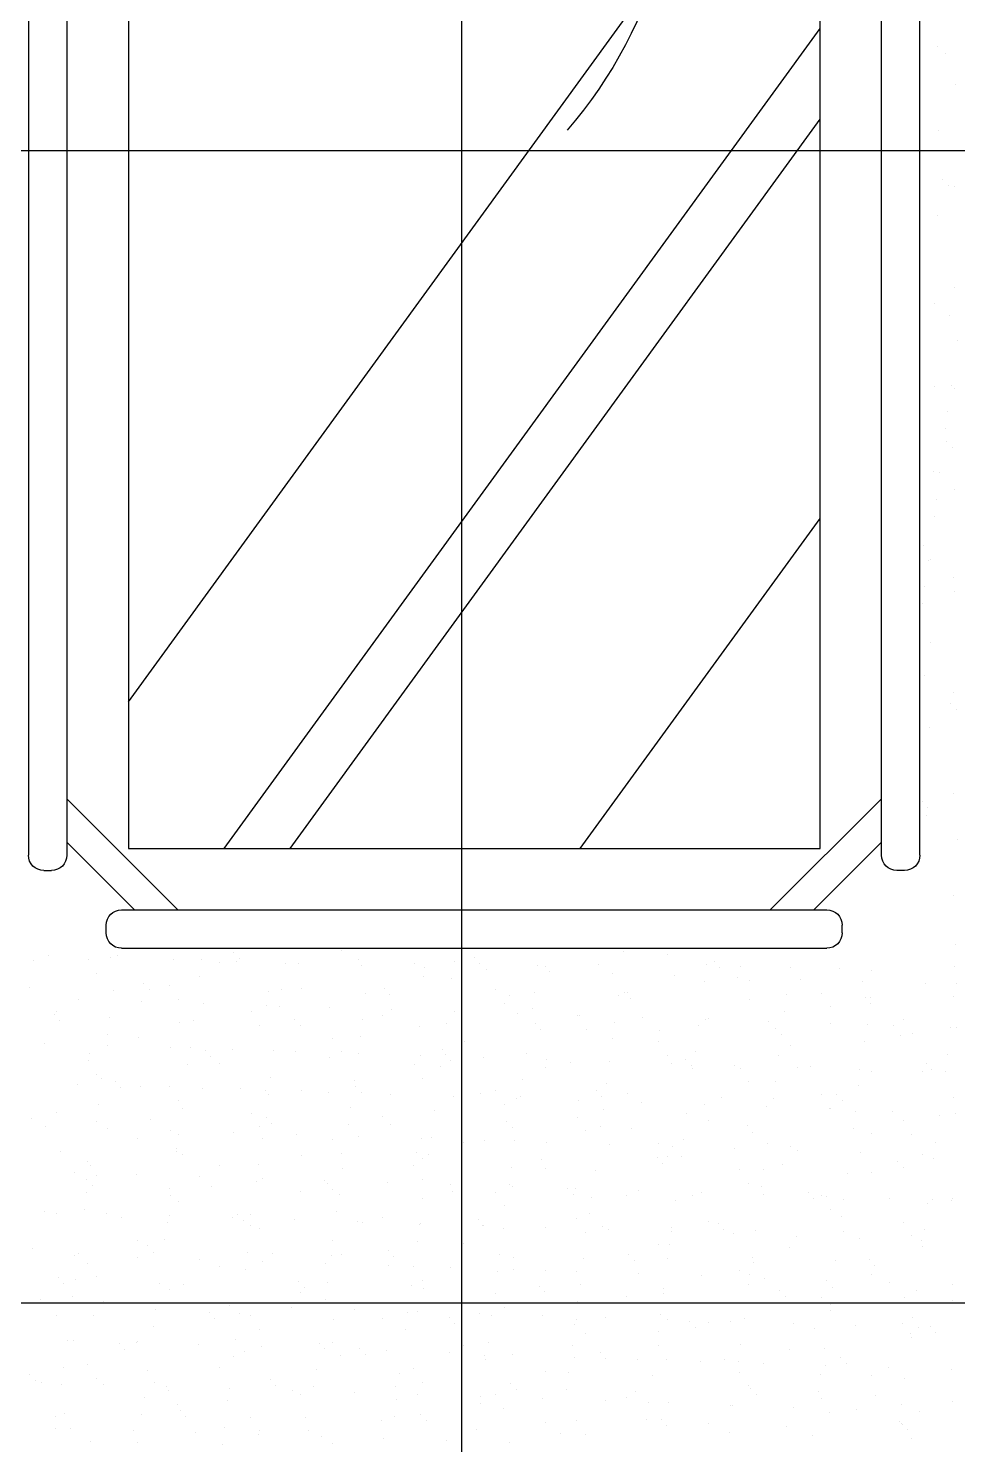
# Model space of a CAD drawing. Header units: millimetres. Extents: x 1203 to 40067, y 460 to 24960.
# Drawn here: x 17491 to 18216, y 14250 to 15356 of the extents above; entities that cross this region are included whole.
import ezdxf

# ---------------------------------------------------------------- set-up
doc = ezdxf.new("R2010")
doc.units = ezdxf.units.MM
for name, color, linetype in [('DOTE', 1, 'Continuous'), ('JJ', 252, 'Continuous'), ('LVTRY', 6, 'Continuous'), ('SPACE', 3, 'Continuous')]:
    doc.layers.add(name, color=color, linetype=linetype)
doc.styles.add('DIM_FONT', font='SIMPLEX.shx', dxfattribs={"width": 0.8})

# ---------------------------------------------------------------- blocks, each defined once
blk = doc.blocks.new('_C0FZY')
at = {"layer": 'JJ', "color": 8}
for p, q in [((1042.3, -1473.3), (1042.3, -382.7)), ((1072.3, -1473.3), (1072.3, -382.7)), ((1708.3, -382.7), (1708.3, -1473.3)), ((1738.3, -382.7), (1738.3, -1473.3)), ((1120.3, -1468), (1120.3, -388)), ((1660.3, -388), (1660.3, -1468)), ((1660.3, -1353.7), (1120.3, -610.3)), ((1585.4, -1468), (1120.3, -827.7)), ((1022.3, -847.1), (1022.3, -847.1)), ((1028.3, -842.2), (1028.3, -842.2)), ((1014.9, -871.7), (1014.9, -871.7)), ((1533.9, -1468), (1120.3, -898.6)), ((1028, -907.2), (1028, -907.2)), ((1015.1, -950.8), (1015.1, -950.8)), ((1020.1, -950.2), (1020.1, -950.2)), ((1024.4, -945.5), (1024.4, -945.5)), ((1028.8, -973.7), (1028.8, -973.7)), ((1015.2, -1029.9), (1015.2, -1029.9)), ((1031.3, -1042.3), (1031.3, -1042.3)), ((1019.2, -1051.9), (1019.2, -1051.9)), ((1013.3, -1071.7), (1013.3, -1071.7)), ((1015.4, -1109), (1015.4, -1109)), ((1017.9, -1106.2), (1017.9, -1106.2)), ((1031, -1107.2), (1031, -1107.2)), ((1020.6, -1126.9), (1020.6, -1126.9)), ((1022.3, -1140.1), (1022.3, -1140.1)), ((1017, -1155), (1017, -1155)), ((1021.3, -1150.3), (1021.3, -1150.3)), ((1026.9, -1174.6), (1026.9, -1174.6)), ((1031.9, -1173.7), (1031.9, -1173.7)), ((1015.5, -1188.1), (1015.5, -1188.1)), ((1029.6, -1195.2), (1029.6, -1195.2)), ((1031.3, -1208.5), (1031.3, -1208.5)), ((1307.5, -1468), (1120.3, -1210.3)), ((1039.3, -1231.4), (1039.3, -1231.4)), ((1034.3, -1242.3), (1034.3, -1242.3)), ((1035.9, -1243), (1035.9, -1243)), ((1016.1, -1256.6), (1016.1, -1256.6)), ((1015.6, -1267.2), (1015.6, -1267.2)), ((1038.6, -1263.6), (1038.6, -1263.6)), ((1040.3, -1276.8), (1040.3, -1276.8)), ((1034, -1307.3), (1034, -1307.3)), ((1038.4, -1333), (1038.4, -1333)), ((1015.8, -1346.3), (1015.8, -1346.3)), ((1013.9, -1359.8), (1013.9, -1359.8)), ((1018.2, -1355.1), (1018.2, -1355.1)), ((1034.9, -1373.8), (1034.9, -1373.8)), ((1015.9, -1425.4), (1015.9, -1425.4)), ((1036.2, -1436.1), (1036.2, -1436.1)), ((1040.4, -1431.4), (1040.4, -1431.4)), ((1072.3, -1429.2), (1159.1, -1516)), ((1708.3, -1429.2), (1621.6, -1516)), ((1037.3, -1442.4), (1037.3, -1442.4)), ((1013, -1461.4), (1013, -1461.4)), ((1072.3, -1463.2), (1125.1, -1516)), ((1660.3, -1468), (1120.3, -1468)), ((1708.3, -1463.2), (1655.5, -1516)), ((1054.3, -1485.3), (1060.3, -1485.3)), ((1726.3, -1485.3), (1720.3, -1485.3)), ((1016.1, -1504.5), (1016.1, -1504.5)), ((1665.6, -1516), (1115, -1516)), ((1103, -1534), (1103, -1528)), ((1677.6, -1534), (1677.6, -1528)), ((1014.4, -1543.2), (1014.4, -1543.2)), ((1665.6, -1546), (1115, -1546)), ((1493.8, -1547.8), (1493.8, -1547.8)), ((1202.7, -1556.4), (1202.7, -1556.4)), ((1208.9, -1558.6), (1208.9, -1558.6)), ((1239.2, -1550.8), (1239.2, -1550.8)), ((1273.4, -1548.4), (1273.4, -1548.4)), ((1293, -1558.6), (1293, -1558.6)), ((1386.1, -1557.6), (1386.1, -1557.6)), ((1390.4, -1552.9), (1390.4, -1552.9)), ((1406, -1556.7), (1406, -1556.7)), ((1437, -1557.6), (1437, -1557.6)), ((1480.7, -1555.1), (1480.7, -1555.1)), ((1527.3, -1557.9), (1527.3, -1557.9)), ((1537.6, -1557.6), (1537.6, -1557.6)), ((1573.8, -1554.1), (1573.8, -1554.1)), ((1576.2, -1556.3), (1576.2, -1556.3)), ((1578.1, -1549.4), (1578.1, -1549.4)), ((1588.9, -1557.2), (1588.9, -1557.2)), ((1603, -1554.9), (1603, -1554.9)), ((1625.2, -1554.7), (1625.2, -1554.7)), ((1668.4, -1551.6), (1668.4, -1551.6)), ((1674.1, -1553.1), (1674.1, -1553.1)), ((1691.6, -1554.7), (1691.6, -1554.7)), ((1723, -1551.5), (1723, -1551.5)), ((1734.7, -1555.7), (1734.7, -1555.7)), ((1015, -1559.9), (1015, -1559.9)), ((1079.8, -1563.1), (1079.8, -1563.1)), ((1105.3, -1562.1), (1105.3, -1562.1)), ((1143.5, -1561.4), (1143.5, -1561.4)), ((1182.5, -1560.6), (1182.5, -1560.6)), ((1184.7, -1569.1), (1184.7, -1569.1)), ((1198.4, -1561.1), (1198.4, -1561.1)), ((1233.6, -1567.5), (1233.6, -1567.5)), ((1282.6, -1565.9), (1282.6, -1565.9)), ((1331.5, -1564.3), (1331.5, -1564.3)), ((1334.4, -1560.1), (1334.4, -1560.1)), ((1340.6, -1559.5), (1340.6, -1559.5)), ((1380.5, -1562.7), (1380.5, -1562.7)), ((1407.7, -1570), (1407.7, -1570)), ((1429.4, -1561.1), (1429.4, -1561.1)), ((1430.2, -1568.4), (1430.2, -1568.4)), ((1478.3, -1559.5), (1478.3, -1559.5)), ((1604.8, -1568.1), (1604.8, -1568.1)), ((1684.8, -1565.4), (1684.8, -1565.4)), ((1013.6, -1573.7), (1013.6, -1573.7)), ((1037.9, -1573.9), (1037.9, -1573.9)), ((1086.8, -1572.3), (1086.8, -1572.3)), ((1118.9, -1581.1), (1118.9, -1581.1)), ((1135.8, -1570.7), (1135.8, -1570.7)), ((1175.6, -1571.3), (1175.6, -1571.3)), ((1210.7, -1571.8), (1210.7, -1571.8)), ((1270.8, -1580.6), (1270.8, -1580.6)), ((1272.7, -1580.7), (1272.7, -1580.7)), ((1343.3, -1580.2), (1343.3, -1580.2)), ((1373.4, -1578.2), (1373.4, -1578.2)), ((1460.4, -1577.2), (1460.4, -1577.2)), ((1475, -1581), (1475, -1581)), ((1525.3, -1577.7), (1525.3, -1577.7)), ((1540.4, -1578.3), (1540.4, -1578.3)), ((1550.7, -1579.4), (1550.7, -1579.4)), ((1628, -1575.2), (1628, -1575.2)), ((1643.8, -1578.4), (1643.8, -1578.4)), ((1648.1, -1573.7), (1648.1, -1573.7)), ((1672, -1579.2), (1672, -1579.2)), ((1737.4, -1576.4), (1737.4, -1576.4)), ((1016.2, -1583.6), (1016.2, -1583.6)), ((1080.7, -1588.8), (1080.7, -1588.8)), ((1080.9, -1584.8), (1080.9, -1584.8)), ((1085, -1584.2), (1085, -1584.2)), ((1112, -1591.8), (1112, -1591.8)), ((1146.3, -1582), (1146.3, -1582)), ((1175.3, -1586.4), (1175.3, -1586.4)), ((1268.4, -1585.4), (1268.4, -1585.4)), ((1277.9, -1582.9), (1277.9, -1582.9)), ((1363, -1582.9), (1363, -1582.9)), ((1366.6, -1588.9), (1366.6, -1588.9)), ((1456.1, -1581.9), (1456.1, -1581.9)), ((1503.5, -1592.2), (1503.5, -1592.2)), ((1542.1, -1591.5), (1542.1, -1591.5)), ((1552.4, -1590.6), (1552.4, -1590.6)), ((1601.3, -1589), (1601.3, -1589)), ((1621.2, -1585.9), (1621.2, -1585.9)), ((1650.3, -1587.4), (1650.3, -1587.4)), ((1699.2, -1585.8), (1699.2, -1585.8)), ((1055.3, -1601.6), (1055.3, -1601.6)), ((1148, -1595.3), (1148, -1595.3)), ((1160.9, -1603.4), (1160.9, -1603.4)), ((1207.2, -1601.1), (1207.2, -1601.1)), ((1209.8, -1601.8), (1209.8, -1601.8)), ((1258.8, -1600.2), (1258.8, -1600.2)), ((1280.6, -1603.6), (1280.6, -1603.6)), ((1307.7, -1598.6), (1307.7, -1598.6)), ((1309.8, -1598.7), (1309.8, -1598.7)), ((1345.1, -1593.4), (1345.1, -1593.4)), ((1356.6, -1597), (1356.6, -1597)), ((1405.6, -1595.4), (1405.6, -1595.4)), ((1454.5, -1593.8), (1454.5, -1593.8)), ((1461.7, -1598.2), (1461.7, -1598.2)), ((1477.7, -1601.7), (1477.7, -1601.7)), ((1530.4, -1601.5), (1530.4, -1601.5)), ((1564.4, -1595.7), (1564.4, -1595.7)), ((1609.3, -1602.6), (1609.3, -1602.6)), ((1674.7, -1599.8), (1674.7, -1599.8)), ((1713.8, -1602.7), (1713.8, -1602.7)), ((1716.3, -1595.2), (1716.3, -1595.2)), ((1718.1, -1598), (1718.1, -1598)), ((1014.1, -1608.2), (1014.1, -1608.2)), ((1018.2, -1608.2), (1018.2, -1608.2)), ((1048.4, -1612.3), (1048.4, -1612.3)), ((1057.6, -1614.1), (1057.6, -1614.1)), ((1063, -1606.6), (1063, -1606.6)), ((1083.6, -1605.5), (1083.6, -1605.5)), ((1111.9, -1605), (1111.9, -1605)), ((1150.7, -1613.1), (1150.7, -1613.1)), ((1155, -1608.5), (1155, -1608.5)), ((1215.2, -1606.3), (1215.2, -1606.3)), ((1245.3, -1610.6), (1245.3, -1610.6)), ((1303, -1609.4), (1303, -1609.4)), ((1338.4, -1609.7), (1338.4, -1609.7)), ((1342.7, -1605), (1342.7, -1605)), ((1412.3, -1604.5), (1412.3, -1604.5)), ((1433, -1607.2), (1433, -1607.2)), ((1526.1, -1606.2), (1526.1, -1606.2)), ((1557.6, -1606.4), (1557.6, -1606.4)), ((1620.7, -1603.7), (1620.7, -1603.7)), ((1676.5, -1613), (1676.5, -1613)), ((1085.3, -1618.7), (1085.3, -1618.7)), ((1143.6, -1621.7), (1143.6, -1621.7)), ((1246.2, -1619.2), (1246.2, -1619.2)), ((1282.4, -1616.8), (1282.4, -1616.8)), ((1398.1, -1618.7), (1398.1, -1618.7)), ((1415, -1625.1), (1415, -1625.1)), ((1479.4, -1614.9), (1479.4, -1614.9)), ((1500.8, -1616.2), (1500.8, -1616.2)), ((1578.7, -1624.9), (1578.7, -1624.9)), ((1612, -1623.2), (1612, -1623.2)), ((1627.6, -1623.3), (1627.6, -1623.3)), ((1652.7, -1615.7), (1652.7, -1615.7)), ((1676.6, -1621.7), (1676.6, -1621.7)), ((1725.5, -1620.1), (1725.5, -1620.1)), ((1020.9, -1628.9), (1020.9, -1628.9)), ((1037.3, -1636.2), (1037.3, -1636.2)), ((1152.5, -1629.8), (1152.5, -1629.8)), ((1217.9, -1627), (1217.9, -1627)), ((1225, -1632.7), (1225, -1632.7)), ((1236.1, -1636.1), (1236.1, -1636.1)), ((1239.4, -1629.9), (1239.4, -1629.9)), ((1285, -1634.5), (1285, -1634.5)), ((1315.3, -1634.9), (1315.3, -1634.9)), ((1334, -1632.9), (1334, -1632.9)), ((1349.6, -1627.9), (1349.6, -1627.9)), ((1382.9, -1631.3), (1382.9, -1631.3)), ((1408.4, -1634), (1408.4, -1634)), ((1412.7, -1629.3), (1412.7, -1629.3)), ((1431.9, -1629.7), (1431.9, -1629.7)), ((1437.2, -1636.7), (1437.2, -1636.7)), ((1480.8, -1628.1), (1480.8, -1628.1)), ((1493.9, -1626.9), (1493.9, -1626.9)), ((1503, -1631.5), (1503, -1631.5)), ((1529.8, -1626.5), (1529.8, -1626.5)), ((1546.6, -1626), (1546.6, -1626)), ((1589.1, -1636.3), (1589.1, -1636.3)), ((1596.1, -1630.5), (1596.1, -1630.5)), ((1600.4, -1625.8), (1600.4, -1625.8)), ((1613.8, -1636.5), (1613.8, -1636.5)), ((1690.7, -1628), (1690.7, -1628)), ((1691.7, -1633.8), (1691.7, -1633.8)), ((1022.6, -1642.1), (1022.6, -1642.1)), ((1033, -1640.9), (1033, -1640.9)), ((1040.3, -1642.5), (1040.3, -1642.5)), ((1080, -1642.2), (1080, -1642.2)), ((1089.3, -1640.9), (1089.3, -1640.9)), ((1127.6, -1638.4), (1127.6, -1638.4)), ((1138.2, -1639.3), (1138.2, -1639.3)), ((1182.6, -1639.7), (1182.6, -1639.7)), ((1187.2, -1637.7), (1187.2, -1637.7)), ((1219.7, -1640.2), (1219.7, -1640.2)), ((1220.7, -1637.4), (1220.7, -1637.4)), ((1334.5, -1639.2), (1334.5, -1639.2)), ((1416.7, -1638.3), (1416.7, -1638.3)), ((1430.3, -1647.5), (1430.3, -1647.5)), ((1549.4, -1646.6), (1549.4, -1646.6)), ((1681, -1647.5), (1681, -1647.5)), ((1684.9, -1644.5), (1684.9, -1644.5)), ((1089.9, -1653.2), (1089.9, -1653.2)), ((1155.3, -1650.4), (1155.3, -1650.4)), ((1175.8, -1650.4), (1175.8, -1650.4)), ((1286.9, -1651.3), (1286.9, -1651.3)), ((1295, -1657), (1295, -1657)), ((1352.3, -1648.5), (1352.3, -1648.5)), ((1373.6, -1657.3), (1373.6, -1657.3)), ((1478.4, -1658.3), (1478.4, -1658.3)), ((1482.7, -1653.6), (1482.7, -1653.6)), ((1484, -1649.4), (1484, -1649.4)), ((1504.3, -1658.7), (1504.3, -1658.7)), ((1525.5, -1656.8), (1525.5, -1656.8)), ((1553.3, -1657.1), (1553.3, -1657.1)), ((1573, -1655.8), (1573, -1655.8)), ((1602.2, -1655.5), (1602.2, -1655.5)), ((1628.1, -1654.3), (1628.1, -1654.3)), ((1651.1, -1653.9), (1651.1, -1653.9)), ((1666.1, -1654.8), (1666.1, -1654.8)), ((1670.4, -1650.1), (1670.4, -1650.1)), ((1700.1, -1652.3), (1700.1, -1652.3)), ((1016.4, -1662.7), (1016.4, -1662.7)), ((1103, -1665.2), (1103, -1665.2)), ((1107.3, -1660.5), (1107.3, -1660.5)), ((1119, -1660.2), (1119, -1660.2)), ((1157, -1663.6), (1157, -1663.6)), ((1161.7, -1669.9), (1161.7, -1669.9)), ((1197.6, -1662.7), (1197.6, -1662.7)), ((1210.7, -1668.3), (1210.7, -1668.3)), ((1259.6, -1666.7), (1259.6, -1666.7)), ((1270.9, -1659.7), (1270.9, -1659.7)), ((1290.7, -1661.7), (1290.7, -1661.7)), ((1308.5, -1665.1), (1308.5, -1665.1)), ((1354.1, -1661.8), (1354.1, -1661.8)), ((1357.5, -1663.5), (1357.5, -1663.5)), ((1366.7, -1668), (1366.7, -1668)), ((1385.3, -1659.2), (1385.3, -1659.2)), ((1406.4, -1661.9), (1406.4, -1661.9)), ((1455.4, -1660.3), (1455.4, -1660.3)), ((1551.1, -1659.9), (1551.1, -1659.9)), ((1621.3, -1665), (1621.3, -1665)), ((1683.7, -1668.2), (1683.7, -1668.2)), ((1014.9, -1674.7), (1014.9, -1674.7)), ((1027.2, -1676.6), (1027.2, -1676.6)), ((1055.4, -1680.7), (1055.4, -1680.7)), ((1063.8, -1673.1), (1063.8, -1673.1)), ((1092.6, -1673.8), (1092.6, -1673.8)), ((1112.2, -1670.9), (1112.2, -1670.9)), ((1112.8, -1671.5), (1112.8, -1671.5)), ((1207.3, -1680.2), (1207.3, -1680.2)), ((1224.2, -1674.7), (1224.2, -1674.7)), ((1289.6, -1672), (1289.6, -1672)), ((1310, -1677.8), (1310, -1677.8)), ((1421.3, -1672.8), (1421.3, -1672.8)), ((1461.9, -1677.3), (1461.9, -1677.3)), ((1486.7, -1670.1), (1486.7, -1670.1)), ((1552.7, -1677.9), (1552.7, -1677.9)), ((1564.5, -1674.8), (1564.5, -1674.8)), ((1618.3, -1671), (1618.3, -1671)), ((1643, -1680.1), (1643, -1680.1)), ((1716.4, -1674.3), (1716.4, -1674.3)), ((1736.1, -1679.1), (1736.1, -1679.1)), ((1048.6, -1691.4), (1048.6, -1691.4)), ((1079.9, -1690.5), (1079.9, -1690.5)), ((1094.3, -1687.1), (1094.3, -1687.1)), ((1173, -1689.5), (1173, -1689.5)), ((1177.3, -1684.8), (1177.3, -1684.8)), ((1267.6, -1687), (1267.6, -1687)), ((1291.4, -1685.2), (1291.4, -1685.2)), ((1303.1, -1688.5), (1303.1, -1688.5)), ((1360.7, -1686), (1360.7, -1686)), ((1365, -1681.3), (1365, -1681.3)), ((1455.3, -1683.5), (1455.3, -1683.5)), ((1488.4, -1683.3), (1488.4, -1683.3)), ((1529.4, -1691.4), (1529.4, -1691.4)), ((1548.4, -1682.5), (1548.4, -1682.5)), ((1557.7, -1685.5), (1557.7, -1685.5)), ((1578.4, -1689.8), (1578.4, -1689.8)), ((1621, -1691.6), (1621, -1691.6)), ((1627.3, -1688.2), (1627.3, -1688.2)), ((1676.3, -1686.6), (1676.3, -1686.6)), ((1685.5, -1681.4), (1685.5, -1681.4)), ((1725.2, -1685), (1725.2, -1685)), ((1029.9, -1697.3), (1029.9, -1697.3)), ((1143.7, -1700.8), (1143.7, -1700.8)), ((1161.5, -1698.1), (1161.5, -1698.1)), ((1186.9, -1702.6), (1186.9, -1702.6)), ((1226.9, -1695.4), (1226.9, -1695.4)), ((1235.8, -1701), (1235.8, -1701)), ((1246.4, -1698.3), (1246.4, -1698.3)), ((1284.7, -1699.4), (1284.7, -1699.4)), ((1333.7, -1697.8), (1333.7, -1697.8)), ((1358.6, -1696.3), (1358.6, -1696.3)), ((1382.6, -1696.2), (1382.6, -1696.2)), ((1398.3, -1697.8), (1398.3, -1697.8)), ((1424, -1693.5), (1424, -1693.5)), ((1431.6, -1694.6), (1431.6, -1694.6)), ((1480.5, -1693), (1480.5, -1693)), ((1500.9, -1695.3), (1500.9, -1695.3)), ((1555.6, -1694.4), (1555.6, -1694.4)), ((1622.7, -1702.2), (1622.7, -1702.2)), ((1652.8, -1694.8), (1652.8, -1694.8)), ((1031.6, -1710.5), (1031.6, -1710.5)), ((1040, -1707.4), (1040, -1707.4)), ((1059.6, -1712.6), (1059.6, -1712.6)), ((1089, -1705.8), (1089, -1705.8)), ((1137.9, -1704.2), (1137.9, -1704.2)), ((1228.7, -1708.6), (1228.7, -1708.6)), ((1239.5, -1709), (1239.5, -1709)), ((1243, -1713.8), (1243, -1713.8)), ((1247.3, -1709.1), (1247.3, -1709.1)), ((1337.6, -1711.3), (1337.6, -1711.3)), ((1425.7, -1706.7), (1425.7, -1706.7)), ((1430.7, -1710.3), (1430.7, -1710.3)), ((1435, -1705.6), (1435, -1705.6)), ((1494.1, -1706), (1494.1, -1706)), ((1525.3, -1707.8), (1525.3, -1707.8)), ((1618.4, -1706.8), (1618.4, -1706.8)), ((1622.8, -1704.8), (1622.8, -1704.8)), ((1691.9, -1712.9), (1691.9, -1712.9)), ((1713, -1704.4), (1713, -1704.4)), ((1055.3, -1717.3), (1055.3, -1717.3)), ((1080.1, -1721.3), (1080.1, -1721.3)), ((1098.9, -1721.6), (1098.9, -1721.6)), ((1149.9, -1714.8), (1149.9, -1714.8)), ((1164.3, -1718.8), (1164.3, -1718.8)), ((1182.8, -1718.8), (1182.8, -1718.8)), ((1295.9, -1719.7), (1295.9, -1719.7)), ((1334.7, -1718.3), (1334.7, -1718.3)), ((1361.3, -1716.9), (1361.3, -1716.9)), ((1437.3, -1715.8), (1437.3, -1715.8)), ((1493, -1717.8), (1493, -1717.8)), ((1558.4, -1715), (1558.4, -1715)), ((1589.2, -1715.4), (1589.2, -1715.4)), ((1604.7, -1724.1), (1604.7, -1724.1)), ((1653.6, -1722.5), (1653.6, -1722.5)), ((1685, -1723.6), (1685, -1723.6)), ((1690, -1715.9), (1690, -1715.9)), ((1702.6, -1720.9), (1702.6, -1720.9)), ((1166, -1732), (1166, -1732)), ((1175.9, -1729.5), (1175.9, -1729.5)), ((1262.1, -1735.3), (1262.1, -1735.3)), ((1311, -1733.7), (1311, -1733.7)), ((1317.3, -1733.4), (1317.3, -1733.4)), ((1360, -1732.1), (1360, -1732.1)), ((1363.1, -1730.1), (1363.1, -1730.1)), ((1373.7, -1736.4), (1373.7, -1736.4)), ((1407.6, -1735.6), (1407.6, -1735.6)), ((1408.9, -1730.5), (1408.9, -1730.5)), ((1430.5, -1726.6), (1430.5, -1726.6)), ((1457.8, -1728.9), (1457.8, -1728.9)), ((1500.7, -1734.6), (1500.7, -1734.6)), ((1505, -1729.9), (1505, -1729.9)), ((1506.8, -1727.3), (1506.8, -1727.3)), ((1525.6, -1735.9), (1525.6, -1735.9)), ((1555.7, -1725.7), (1555.7, -1725.7)), ((1560.1, -1728.2), (1560.1, -1728.2)), ((1595.3, -1732.1), (1595.3, -1732.1)), ((1628.3, -1733.4), (1628.3, -1733.4)), ((1688.4, -1731.1), (1688.4, -1731.1)), ((1692.7, -1726.5), (1692.7, -1726.5)), ((1016.5, -1741.8), (1016.5, -1741.8)), ((1017.4, -1743.3), (1017.4, -1743.3)), ((1032.2, -1742.5), (1032.2, -1742.5)), ((1036.2, -1745), (1036.2, -1745)), ((1066.3, -1741.7), (1066.3, -1741.7)), ((1101.6, -1742.2), (1101.6, -1742.2)), ((1115.3, -1740.1), (1115.3, -1740.1)), ((1119.1, -1739.3), (1119.1, -1739.3)), ((1125.3, -1741.5), (1125.3, -1741.5)), ((1129.6, -1736.9), (1129.6, -1736.9)), ((1164.2, -1738.5), (1164.2, -1738.5)), ((1213.1, -1736.9), (1213.1, -1736.9)), ((1219.9, -1739.1), (1219.9, -1739.1)), ((1233.2, -1743.1), (1233.2, -1743.1)), ((1271.1, -1738.8), (1271.1, -1738.8)), ((1298.6, -1740.3), (1298.6, -1740.3)), ((1313, -1738.1), (1313, -1738.1)), ((1366.9, -1747.1), (1366.9, -1747.1)), ((1430.3, -1741.2), (1430.3, -1741.2)), ((1495.7, -1738.4), (1495.7, -1738.4)), ((1621.4, -1744.1), (1621.4, -1744.1)), ((1627.3, -1739.3), (1627.3, -1739.3)), ((1692.7, -1736.6), (1692.7, -1736.6)), ((1103.3, -1755.4), (1103.3, -1755.4)), ((1112.3, -1750), (1112.3, -1750)), ((1300.4, -1753.5), (1300.4, -1753.5)), ((1310.1, -1756.9), (1310.1, -1756.9)), ((1387.3, -1757.7), (1387.3, -1757.7)), ((1462, -1756.4), (1462, -1756.4)), ((1497.4, -1751.7), (1497.4, -1751.7)), ((1530.3, -1757.9), (1530.3, -1757.9)), ((1564.7, -1753.9), (1564.7, -1753.9)), ((1575, -1754.2), (1575, -1754.2)), ((1579.2, -1756.3), (1579.2, -1756.3)), ((1628.2, -1754.7), (1628.2, -1754.7)), ((1665.3, -1756.4), (1665.3, -1756.4)), ((1677.1, -1753.1), (1677.1, -1753.1)), ((1694.5, -1749.8), (1694.5, -1749.8)), ((1716.6, -1753.4), (1716.6, -1753.4)), ((1726.1, -1751.5), (1726.1, -1751.5)), ((1038.9, -1765.6), (1038.9, -1765.6)), ((1055.5, -1759.8), (1055.5, -1759.8)), ((1102.2, -1766.8), (1102.2, -1766.8)), ((1170.6, -1766.5), (1170.6, -1766.5)), ((1187.7, -1769.1), (1187.7, -1769.1)), ((1195.3, -1765.8), (1195.3, -1765.8)), ((1199.6, -1761.2), (1199.6, -1761.2)), ((1207.5, -1759.3), (1207.5, -1759.3)), ((1236, -1763.7), (1236, -1763.7)), ((1236.6, -1767.5), (1236.6, -1767.5)), ((1285.6, -1765.9), (1285.6, -1765.9)), ((1289.9, -1763.4), (1289.9, -1763.4)), ((1303.3, -1767.6), (1303.3, -1767.6)), ((1334.5, -1764.3), (1334.5, -1764.3)), ((1367.6, -1764.6), (1367.6, -1764.6)), ((1383, -1762.4), (1383, -1762.4)), ((1383.5, -1762.7), (1383.5, -1762.7)), ((1432.4, -1761.1), (1432.4, -1761.1)), ((1433, -1761.9), (1433, -1761.9)), ((1477.6, -1759.9), (1477.6, -1759.9)), ((1481.3, -1759.5), (1481.3, -1759.5)), ((1557.8, -1764.6), (1557.8, -1764.6)), ((1564.6, -1762.7), (1564.6, -1762.7)), ((1570.7, -1758.9), (1570.7, -1758.9)), ((1630, -1760), (1630, -1760)), ((1040.6, -1778.8), (1040.6, -1778.8)), ((1040.9, -1773.9), (1040.9, -1773.9)), ((1048.7, -1770.5), (1048.7, -1770.5)), ((1089.8, -1772.3), (1089.8, -1772.3)), ((1138.8, -1770.7), (1138.8, -1770.7)), ((1143.9, -1779.9), (1143.9, -1779.9)), ((1237.7, -1777), (1237.7, -1777)), ((1246.5, -1777.4), (1246.5, -1777.4)), ((1398.4, -1776.9), (1398.4, -1776.9)), ((1434.7, -1775.1), (1434.7, -1775.1)), ((1501.1, -1774.4), (1501.1, -1774.4)), ((1631.8, -1773.2), (1631.8, -1773.2)), ((1645, -1778.5), (1645, -1778.5)), ((1653, -1773.9), (1653, -1773.9)), ((1081.9, -1788.9), (1081.9, -1788.9)), ((1107.9, -1789.9), (1107.9, -1789.9)), ((1172.2, -1791.1), (1172.2, -1791.1)), ((1173.3, -1787.2), (1173.3, -1787.2)), ((1239.7, -1788.1), (1239.7, -1788.1)), ((1265.3, -1790.1), (1265.3, -1790.1)), ((1269.6, -1785.5), (1269.6, -1785.5)), ((1304.9, -1788), (1304.9, -1788)), ((1359.9, -1787.7), (1359.9, -1787.7)), ((1370.3, -1785.3), (1370.3, -1785.3)), ((1453, -1786.7), (1453, -1786.7)), ((1457.3, -1782), (1457.3, -1782)), ((1494.2, -1785.1), (1494.2, -1785.1)), ((1502, -1786.2), (1502, -1786.2)), ((1547.6, -1784.2), (1547.6, -1784.2)), ((1555.4, -1790.7), (1555.4, -1790.7)), ((1567.4, -1783.4), (1567.4, -1783.4)), ((1604.4, -1789.1), (1604.4, -1789.1)), ((1640.7, -1783.2), (1640.7, -1783.2)), ((1653.3, -1787.5), (1653.3, -1787.5)), ((1699, -1784.3), (1699, -1784.3)), ((1702.2, -1785.9), (1702.2, -1785.9)), ((1735.3, -1780.7), (1735.3, -1780.7)), ((1077.6, -1793.6), (1077.6, -1793.6)), ((1080.3, -1800.4), (1080.3, -1800.4)), ((1175, -1800.4), (1175, -1800.4)), ((1182.9, -1797.9), (1182.9, -1797.9)), ((1212.8, -1801.9), (1212.8, -1801.9)), ((1261.8, -1800.3), (1261.8, -1800.3)), ((1310.7, -1798.7), (1310.7, -1798.7)), ((1334.8, -1797.4), (1334.8, -1797.4)), ((1359.7, -1797.1), (1359.7, -1797.1)), ((1372.1, -1798.5), (1372.1, -1798.5)), ((1408.6, -1795.5), (1408.6, -1795.5)), ((1437.5, -1794.9), (1437.5, -1794.9)), ((1457.5, -1793.9), (1457.5, -1793.9)), ((1506.5, -1792.3), (1506.5, -1792.3)), ((1569.1, -1796.6), (1569.1, -1796.6)), ((1589.4, -1794.5), (1589.4, -1794.5)), ((1685.2, -1802.7), (1685.2, -1802.7)), ((1692, -1792), (1692, -1792)), ((1017.1, -1808.3), (1017.1, -1808.3)), ((1045.2, -1813.3), (1045.2, -1813.3)), ((1066, -1806.7), (1066, -1806.7)), ((1110.6, -1810.6), (1110.6, -1810.6)), ((1114.9, -1805.1), (1114.9, -1805.1)), ((1151.9, -1813.2), (1151.9, -1813.2)), ((1163.9, -1803.5), (1163.9, -1803.5)), ((1176.1, -1808.6), (1176.1, -1808.6)), ((1242.2, -1811.5), (1242.2, -1811.5)), ((1307.6, -1808.7), (1307.6, -1808.7)), ((1339.6, -1809.8), (1339.6, -1809.8)), ((1429.9, -1811.9), (1429.9, -1811.9)), ((1430.6, -1805.7), (1430.6, -1805.7)), ((1439.3, -1809.6), (1439.3, -1809.6)), ((1504.7, -1806.8), (1504.7, -1806.8)), ((1523, -1811), (1523, -1811)), ((1527.3, -1806.3), (1527.3, -1806.3)), ((1617.6, -1808.5), (1617.6, -1808.5)), ((1628.4, -1812.5), (1628.4, -1812.5)), ((1636.3, -1807.7), (1636.3, -1807.7)), ((1701.7, -1804.9), (1701.7, -1804.9)), ((1710.7, -1807.5), (1710.7, -1807.5)), ((1715, -1802.8), (1715, -1802.8)), ((1016.6, -1820.9), (1016.6, -1820.9)), ((1054.5, -1818.9), (1054.5, -1818.9)), ((1112.3, -1823.8), (1112.3, -1823.8)), ((1119.3, -1818.4), (1119.3, -1818.4)), ((1147.6, -1817.9), (1147.6, -1817.9)), ((1242.2, -1815.4), (1242.2, -1815.4)), ((1271.2, -1817.9), (1271.2, -1817.9)), ((1309.4, -1821.9), (1309.4, -1821.9)), ((1335.3, -1814.4), (1335.3, -1814.4)), ((1373.9, -1815.5), (1373.9, -1815.5)), ((1506.4, -1820), (1506.4, -1820)), ((1525.8, -1815), (1525.8, -1815)), ((1621.6, -1823.2), (1621.6, -1823.2)), ((1630.6, -1823.3), (1630.6, -1823.3)), ((1679.6, -1821.7), (1679.6, -1821.7)), ((1703.5, -1818.1), (1703.5, -1818.1)), ((1728.5, -1820.1), (1728.5, -1820.1)), ((1047.9, -1834), (1047.9, -1834)), ((1112.5, -1829.1), (1112.5, -1829.1)), ((1179.6, -1834.9), (1179.6, -1834.9)), ((1245, -1832.1), (1245, -1832.1)), ((1288.1, -1834.5), (1288.1, -1834.5)), ((1337, -1832.9), (1337, -1832.9)), ((1367, -1826.2), (1367, -1826.2)), ((1376.6, -1833), (1376.6, -1833)), ((1385.9, -1831.3), (1385.9, -1831.3)), ((1409.6, -1834), (1409.6, -1834)), ((1434.9, -1829.7), (1434.9, -1829.7)), ((1442, -1830.2), (1442, -1830.2)), ((1462.2, -1835.5), (1462.2, -1835.5)), ((1483.8, -1828.1), (1483.8, -1828.1)), ((1532.8, -1826.5), (1532.8, -1826.5)), ((1564.8, -1833), (1564.8, -1833)), ((1573.6, -1831.1), (1573.6, -1831.1)), ((1581.7, -1824.9), (1581.7, -1824.9)), ((1593, -1835.3), (1593, -1835.3)), ((1597.3, -1830.6), (1597.3, -1830.6)), ((1639, -1828.3), (1639, -1828.3)), ((1687.6, -1832.8), (1687.6, -1832.8)), ((1716.7, -1832.5), (1716.7, -1832.5)), ((1029.9, -1845.7), (1029.9, -1845.7)), ((1034.2, -1841), (1034.2, -1841)), ((1043.3, -1842.5), (1043.3, -1842.5)), ((1055.7, -1838.9), (1055.7, -1838.9)), ((1092.3, -1840.9), (1092.3, -1840.9)), ((1124.5, -1843.2), (1124.5, -1843.2)), ((1141.2, -1839.3), (1141.2, -1839.3)), ((1190.2, -1837.7), (1190.2, -1837.7)), ((1207.6, -1838.4), (1207.6, -1838.4)), ((1217.6, -1842.2), (1217.6, -1842.2)), ((1221.9, -1837.5), (1221.9, -1837.5)), ((1239.1, -1836.1), (1239.1, -1836.1)), ((1246.7, -1845.3), (1246.7, -1845.3)), ((1303.4, -1846.7), (1303.4, -1846.7)), ((1310.2, -1836), (1310.2, -1836)), ((1312.2, -1839.7), (1312.2, -1839.7)), ((1405.3, -1838.7), (1405.3, -1838.7)), ((1443.7, -1843.4), (1443.7, -1843.4)), ((1499.9, -1836.2), (1499.9, -1836.2)), ((1558, -1843.7), (1558, -1843.7)), ((1640.8, -1841.6), (1640.8, -1841.6)), ((1048.9, -1849.6), (1048.9, -1849.6)), ((1049.6, -1847.2), (1049.6, -1847.2)), ((1182.3, -1855.5), (1182.3, -1855.5)), ((1246.6, -1856.5), (1246.6, -1856.5)), ((1313.9, -1856.4), (1313.9, -1856.4)), ((1379.3, -1853.6), (1379.3, -1853.6)), ((1398.6, -1856), (1398.6, -1856)), ((1501.2, -1853.5), (1501.2, -1853.5)), ((1511, -1854.5), (1511, -1854.5)), ((1556.3, -1857.2), (1556.3, -1857.2)), ((1576.4, -1851.8), (1576.4, -1851.8)), ((1605.2, -1855.6), (1605.2, -1855.6)), ((1653.1, -1853), (1653.1, -1853)), ((1654.1, -1854), (1654.1, -1854)), ((1667.3, -1854.9), (1667.3, -1854.9)), ((1703.1, -1852.4), (1703.1, -1852.4)), ((1708, -1852.6), (1708, -1852.6)), ((1104.2, -1865.3), (1104.2, -1865.3)), ((1116.9, -1858.3), (1116.9, -1858.3)), ((1144, -1859), (1144, -1859)), ((1184, -1868.8), (1184, -1868.8)), ((1194.5, -1867.5), (1194.5, -1867.5)), ((1213.7, -1868.4), (1213.7, -1868.4)), ((1239.8, -1867.2), (1239.8, -1867.2)), ((1262.6, -1866.8), (1262.6, -1866.8)), ((1287.6, -1866.5), (1287.6, -1866.5)), ((1291.9, -1861.8), (1291.9, -1861.8)), ((1311.6, -1865.2), (1311.6, -1865.2)), ((1360.5, -1863.6), (1360.5, -1863.6)), ((1381.1, -1866.9), (1381.1, -1866.9)), ((1382.2, -1864), (1382.2, -1864)), ((1409.4, -1862), (1409.4, -1862)), ((1458.4, -1860.4), (1458.4, -1860.4)), ((1475.3, -1863), (1475.3, -1863)), ((1479.6, -1858.3), (1479.6, -1858.3)), ((1494.4, -1864.2), (1494.4, -1864.2)), ((1507.3, -1858.8), (1507.3, -1858.8)), ((1569.9, -1860.5), (1569.9, -1860.5)), ((1578.1, -1865), (1578.1, -1865)), ((1663, -1859.6), (1663, -1859.6)), ((1017.9, -1874.8), (1017.9, -1874.8)), ((1066.9, -1873.2), (1066.9, -1873.2)), ((1080.4, -1879.5), (1080.4, -1879.5)), ((1099.9, -1870), (1099.9, -1870)), ((1115.8, -1871.6), (1115.8, -1871.6)), ((1119.6, -1878.9), (1119.6, -1878.9)), ((1164.7, -1870), (1164.7, -1870)), ((1183, -1877), (1183, -1877)), ((1251.2, -1879.8), (1251.2, -1879.8)), ((1316.6, -1877.1), (1316.6, -1877.1)), ((1335, -1876.5), (1335, -1876.5)), ((1437.6, -1874), (1437.6, -1874)), ((1448.3, -1877.9), (1448.3, -1877.9)), ((1513.7, -1875.2), (1513.7, -1875.2)), ((1589.5, -1873.6), (1589.5, -1873.6)), ((1645.3, -1876.1), (1645.3, -1876.1)), ((1692.2, -1871.1), (1692.2, -1871.1)), ((1710.7, -1873.3), (1710.7, -1873.3)), ((1737.3, -1879.2), (1737.3, -1879.2)), ((1054.2, -1881.7), (1054.2, -1881.7)), ((1174.2, -1889.6), (1174.2, -1889.6)), ((1176.2, -1887.7), (1176.2, -1887.7)), ((1318.4, -1890.3), (1318.4, -1890.3)), ((1357.6, -1890.8), (1357.6, -1890.8)), ((1361.9, -1886.1), (1361.9, -1886.1)), ((1430.8, -1884.8), (1430.8, -1884.8)), ((1452.1, -1888.3), (1452.1, -1888.3)), ((1515.4, -1888.4), (1515.4, -1888.4)), ((1545.3, -1887.3), (1545.3, -1887.3)), ((1549.6, -1882.6), (1549.6, -1882.6)), ((1581.4, -1889.9), (1581.4, -1889.9)), ((1630.3, -1888.3), (1630.3, -1888.3)), ((1639.8, -1884.8), (1639.8, -1884.8)), ((1679.3, -1886.7), (1679.3, -1886.7)), ((1685.3, -1881.8), (1685.3, -1881.8)), ((1712.5, -1886.5), (1712.5, -1886.5)), ((1728.2, -1885.1), (1728.2, -1885.1)), ((1733, -1883.8), (1733, -1883.8)), ((1016.8, -1900), (1016.8, -1900)), ((1076.7, -1895.2), (1076.7, -1895.2)), ((1119.4, -1897.5), (1119.4, -1897.5)), ((1121.3, -1892.2), (1121.3, -1892.2)), ((1169.9, -1894.3), (1169.9, -1894.3)), ((1238.8, -1901.1), (1238.8, -1901.1)), ((1254, -1900.5), (1254, -1900.5)), ((1264.4, -1891.8), (1264.4, -1891.8)), ((1271.4, -1897), (1271.4, -1897)), ((1287.7, -1899.5), (1287.7, -1899.5)), ((1336.7, -1897.9), (1336.7, -1897.9)), ((1374, -1894.6), (1374, -1894.6)), ((1385.6, -1896.3), (1385.6, -1896.3)), ((1385.6, -1901.4), (1385.6, -1901.4)), ((1434.6, -1894.7), (1434.6, -1894.7)), ((1451, -1898.6), (1451, -1898.6)), ((1483.5, -1893.1), (1483.5, -1893.1)), ((1525.9, -1894.1), (1525.9, -1894.1)), ((1532.4, -1891.5), (1532.4, -1891.5)), ((1582.6, -1899.5), (1582.6, -1899.5)), ((1628.6, -1891.6), (1628.6, -1891.6)), ((1648, -1896.7), (1648, -1896.7)), ((1043, -1907.5), (1043, -1907.5)), ((1056.9, -1902.4), (1056.9, -1902.4)), ((1092, -1905.9), (1092, -1905.9)), ((1112.6, -1908.2), (1112.6, -1908.2)), ((1140.9, -1904.3), (1140.9, -1904.3)), ((1188.6, -1903.3), (1188.6, -1903.3)), ((1189.9, -1902.7), (1189.9, -1902.7)), ((1367.2, -1905.3), (1367.2, -1905.3)), ((1431.9, -1910.4), (1431.9, -1910.4)), ((1452.7, -1911.8), (1452.7, -1911.8)), ((1522.1, -1912.6), (1522.1, -1912.6)), ((1565, -1912.1), (1565, -1912.1)), ((1615.3, -1911.6), (1615.3, -1911.6)), ((1619.6, -1906.9), (1619.6, -1906.9)), ((1621.7, -1902.3), (1621.7, -1902.3)), ((1649.8, -1909.9), (1649.8, -1909.9)), ((1709.8, -1909.1), (1709.8, -1909.1)), ((1716.9, -1911.6), (1716.9, -1911.6)), ((1052.2, -1922), (1052.2, -1922)), ((1055.8, -1918), (1055.8, -1918)), ((1056.5, -1917.3), (1056.5, -1917.3)), ((1058.6, -1915.6), (1058.6, -1915.6)), ((1146.7, -1919.5), (1146.7, -1919.5)), ((1191.3, -1923.9), (1191.3, -1923.9)), ((1207.7, -1917.5), (1207.7, -1917.5)), ((1239.9, -1918.6), (1239.9, -1918.6)), ((1244.2, -1913.9), (1244.2, -1913.9)), ((1255.7, -1913.7), (1255.7, -1913.7)), ((1310.4, -1915.1), (1310.4, -1915.1)), ((1334.4, -1916.1), (1334.4, -1916.1)), ((1388.3, -1922), (1388.3, -1922)), ((1427.6, -1915.1), (1427.6, -1915.1)), ((1462.3, -1914.6), (1462.3, -1914.6)), ((1520, -1922.9), (1520, -1922.9)), ((1558.1, -1922.8), (1558.1, -1922.8)), ((1585.4, -1920.1), (1585.4, -1920.1)), ((1607.7, -1924.2), (1607.7, -1924.2)), ((1656.6, -1922.6), (1656.6, -1922.6)), ((1705.6, -1921), (1705.6, -1921)), ((1717, -1921), (1717, -1921)), ((1049, -1928.7), (1049, -1928.7)), ((1125.9, -1926.7), (1125.9, -1926.7)), ((1303.6, -1925.8), (1303.6, -1925.8)), ((1322.9, -1924.8), (1322.9, -1924.8)), ((1363, -1932.2), (1363, -1932.2)), ((1411.9, -1930.6), (1411.9, -1930.6)), ((1460.9, -1929), (1460.9, -1929)), ((1501.3, -1932.6), (1501.3, -1932.6)), ((1509.8, -1927.4), (1509.8, -1927.4)), ((1558.7, -1925.8), (1558.7, -1925.8)), ((1587.1, -1933.4), (1587.1, -1933.4)), ((1653.3, -1932.1), (1653.3, -1932.1)), ((1689.6, -1931.2), (1689.6, -1931.2))]:
    blk.add_line(p, q, dxfattribs=at)
for centre, radius, start, end in [((1583.1, -676.8), 351.4, 168.5516, 220.9815), ((1054.3, -1473.3), 12, 180, 270), ((1060.3, -1473.3), 12, 270, 0), ((1720.3, -1473.3), 12, 180, 270), ((1726.3, -1473.3), 12, 270, 0), ((1115, -1528), 12, 90, 180), ((1665.6, -1528), 12, 0, 90), ((1115, -1534), 12, 180, 270), ((1665.6, -1534), 12, 270, 0)]:
    blk.add_arc(centre, radius, start, end, dxfattribs=at)
at = {"style": 'DIM_FONT', "width": 0.8, "flags": 9}
for tag in ['YSIZE', 'XSIZE']:
    blk.add_attdef(tag, (0, 0), '', height=0.5, dxfattribs=at)
blk = doc.blocks.new('111')
blk.add_blockref('_C0FZY', (14400, 8700))
blk = doc.blocks.new('_C245JOH')
at = {"layer": 'LVTRY', "xscale": -1}
blk.add_blockref('111', (14400, -7775), dxfattribs=at)
at = {"style": 'DIM_FONT', "width": 0.7, "flags": 9}
for tag in ['XSIZE', 'YSIZE']:
    blk.add_attdef(tag, (0, 0), '', height=0.5, dxfattribs=at)

msp = doc.modelspace()

# ---------------------------------------------------------------- linework, layer by layer
at = {"layer": 'DOTE'}
for p, q in [((17829.2, 5260.4), (17829.2, 20160.4)), ((5450.8, 15260.4), (36371.1, 15260.4)), ((5450.8, 14360.4), (36371.1, 14360.4))]:
    msp.add_line(p, q, dxfattribs=at)

# ---------------------------------------------------------------- block references
at = {"layer": 'SPACE'}
msp.add_blockref('_C245JOH', (19229.2, 15258.4), dxfattribs=at)

doc.saveas('drawing.dxf')
